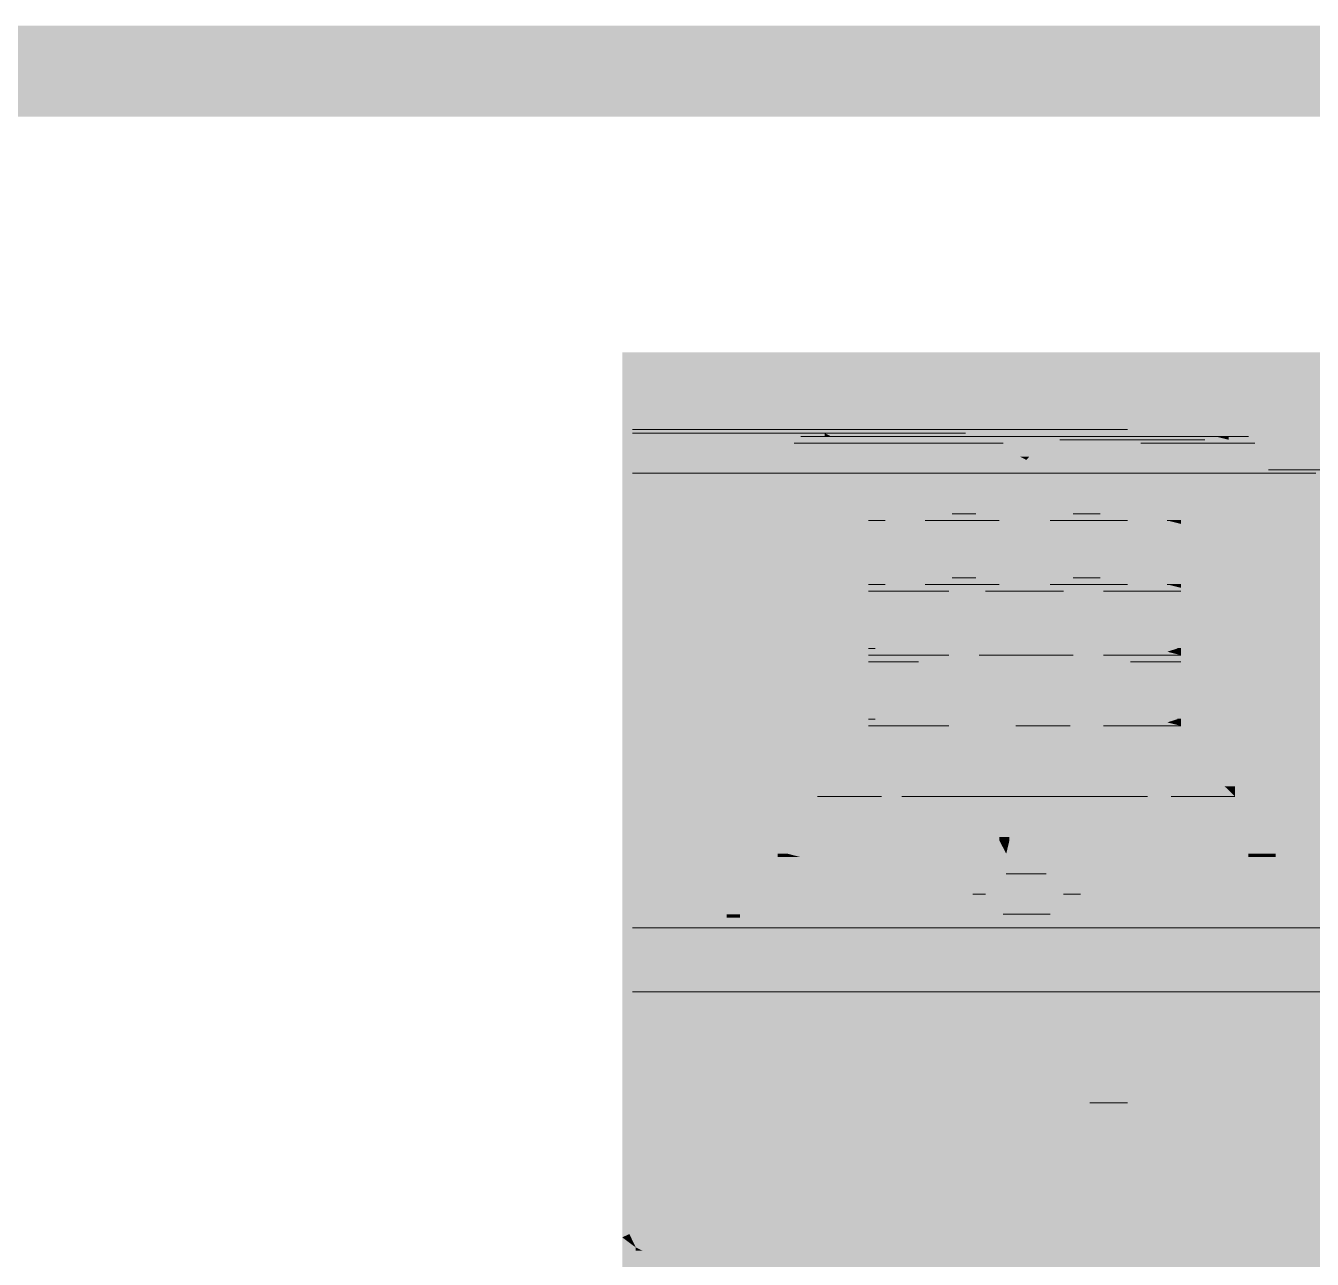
# Model space of a CAD drawing. Header units: inches. Extents: x 0.9 to 46, y 0.8 to 32.4.
# Drawn here: x 43.252 to 43.889, y 9.227 to 9.838 of the extents above; entities that cross this region are included whole.
import ezdxf

# ---------------------------------------------------------------- set-up
doc = ezdxf.new("R2010")
doc.units = ezdxf.units.IN
doc.header["$MEASUREMENT"] = 0
doc.layers.add('PDF_Geometry', color=7, linetype='Continuous')
doc.layers.add('PDF_Solid Fills', color=7, linetype='Continuous')

msp = doc.modelspace()

# ---------------------------------------------------------------- linework, layer by layer
at = {"layer": 'PDF_Geometry', "lineweight": 9}
for points in [[(43.55256, 9.63814), (43.78256, 9.63814)], [(43.55256, 9.63814), (43.78579, 9.63814), (43.7826, 9.63814)], [(43.55256, 9.63814), (43.69923, 9.63814)], [(43.55256, 9.63814), (43.70571, 9.63814), (43.69933, 9.63814)], [(43.55256, 9.63648), (43.6909, 9.63648)], [(43.55256, 9.63648), (43.69582, 9.63648), (43.69103, 9.63648)], [(43.63743, 9.63482), (43.63584, 9.63482), (43.69933, 9.63482)], [(43.63743, 9.63482), (43.71081, 9.63482), (43.69933, 9.63482)], [(43.65083, 9.63482), (43.68433, 9.63482)], [(43.65083, 9.63482), (43.68912, 9.63482), (43.68433, 9.63482)], [(43.68593, 9.63482), (43.68433, 9.63482), (43.72932, 9.63482)], [(43.68593, 9.63482), (43.72926, 9.63482)], [(43.69582, 9.63648), (43.69422, 9.63648), (43.71751, 9.63648)], [(43.69582, 9.63648), (43.71751, 9.63648)], [(43.70571, 9.63814), (43.69933, 9.63814), (43.71241, 9.63814)], [(43.70571, 9.63814), (43.7775, 9.63814)], [(43.70571, 9.63814), (43.7826, 9.63814), (43.7775, 9.63814)], [(43.71081, 9.63482), (43.73251, 9.63482)], [(43.71081, 9.63482), (43.73251, 9.63482)], [(43.72581, 9.63482), (43.7692, 9.63482)], [(43.72581, 9.63482), (43.76915, 9.63482)], [(43.7625, 9.63482), (43.76091, 9.63482), (43.78101, 9.63482)], [(43.7625, 9.63482), (43.7842, 9.63482), (43.78101, 9.63482)], [(43.7692, 9.63482), (43.80753, 9.63482)], [(43.7692, 9.63482), (43.80749, 9.63482)], [(43.78579, 9.63814), (43.7775, 9.63814), (43.7976, 9.63814)], [(43.7842, 9.63482), (43.85758, 9.63482)], [(43.7842, 9.63482), (43.85758, 9.63482)], [(43.78579, 9.63814), (43.7976, 9.63814)], [(43.8043, 9.63482), (43.83908, 9.63482)], [(43.8043, 9.63482), (43.84099, 9.63482), (43.83908, 9.63482)], [(43.63424, 9.63147), (43.63265, 9.63147), (43.64924, 9.63147)], [(43.63424, 9.63147), (43.65083, 9.63147), (43.64924, 9.63147)], [(43.63934, 9.63147), (43.63743, 9.63147), (43.73602, 9.63147)], [(43.63934, 9.63147), (43.73602, 9.63147)], [(43.65083, 9.63147), (43.68593, 9.63147)], [(43.65083, 9.63147), (43.69103, 9.63147), (43.68593, 9.63147)], [(43.76761, 9.63316), (43.7641, 9.63316), (43.81929, 9.63316)], [(43.76761, 9.63316), (43.81929, 9.63316)], [(43.8043, 9.63147), (43.83908, 9.63147)], [(43.8043, 9.63147), (43.84258, 9.63147), (43.83908, 9.63147)], [(43.8126, 9.63316), (43.83237, 9.63316)], [(43.8126, 9.63316), (43.83589, 9.63316), (43.83237, 9.63316)], [(43.81738, 9.63316), (43.83078, 9.63316)], [(43.81738, 9.63316), (43.83237, 9.63316), (43.83078, 9.63316)], [(43.82248, 9.63147), (43.82918, 9.63147), (43.82759, 9.63147)], [(43.82918, 9.63147), (43.82759, 9.63147), (43.85599, 9.63147)], [(43.82918, 9.63147), (43.85599, 9.63147)], [(43.84258, 9.63147), (43.86077, 9.63147)], [(43.84258, 9.63147), (43.86077, 9.63147)], [(43.55256, 9.61651), (43.60257, 9.61651)], [(43.55256, 9.61651), (43.62435, 9.61651), (43.60265, 9.61651)], [(43.62435, 9.61651), (43.60265, 9.61651), (43.89076, 9.61651)], [(43.62435, 9.61651), (43.89101, 9.61651)], [(43.86747, 9.61817), (43.97247, 9.61817)], [(43.86747, 9.61817), (43.97247, 9.61817)], [(43.71592, 9.5965), (43.71081, 9.5965), (43.72262, 9.5965)], [(43.7775, 9.5965), (43.7708, 9.5965), (43.7842, 9.5965)], [(43.66934, 9.59315), (43.67768, 9.59315)], [(43.66934, 9.59315), (43.67763, 9.59315)], [(43.70252, 9.59315), (43.69741, 9.59315), (43.73411, 9.59315)], [(43.70252, 9.59315), (43.73411, 9.59315)], [(43.7625, 9.59315), (43.75931, 9.59315), (43.7976, 9.59315)], [(43.7625, 9.59315), (43.7976, 9.59315)], [(43.82248, 9.59315), (43.81738, 9.59315), (43.82408, 9.59315)], [(43.82248, 9.59315), (43.82415, 9.59315)], [(43.71592, 9.56482), (43.71081, 9.56482), (43.72262, 9.56482)], [(43.7775, 9.56482), (43.7708, 9.56482), (43.7842, 9.56482)], [(43.66934, 9.5615), (43.67768, 9.5615)], [(43.66934, 9.5615), (43.67763, 9.5615)], [(43.66934, 9.55815), (43.70433, 9.55815)], [(43.66934, 9.55815), (43.70922, 9.55815), (43.70412, 9.55815)], [(43.70252, 9.5615), (43.69741, 9.5615), (43.73411, 9.5615)], [(43.70252, 9.5615), (43.73411, 9.5615)], [(43.72741, 9.55815), (43.7424, 9.55815)], [(43.72741, 9.55815), (43.7424, 9.55815)], [(43.7424, 9.55815), (43.75074, 9.55815)], [(43.7424, 9.55815), (43.75074, 9.55815)], [(43.75421, 9.55815), (43.75101, 9.55815), (43.76091, 9.55815)], [(43.75421, 9.55815), (43.76601, 9.55815), (43.76091, 9.55815)], [(43.7625, 9.5615), (43.75931, 9.5615), (43.7976, 9.5615)], [(43.7625, 9.5615), (43.7976, 9.5615)], [(43.78579, 9.55815), (43.82408, 9.55815)], [(43.78579, 9.55815), (43.82413, 9.55815)], [(43.82248, 9.5615), (43.81738, 9.5615), (43.82408, 9.5615)], [(43.82248, 9.5615), (43.82415, 9.5615)], [(43.66934, 9.52982), (43.67268, 9.52982)], [(43.66934, 9.5265), (43.70433, 9.5265)], [(43.66934, 9.5265), (43.70922, 9.5265), (43.70412, 9.5265)], [(43.72422, 9.5265), (43.7424, 9.5265)], [(43.72422, 9.5265), (43.7424, 9.5265)], [(43.7424, 9.5265), (43.75074, 9.5265)], [(43.7424, 9.5265), (43.75074, 9.5265)], [(43.75421, 9.5265), (43.75101, 9.5265), (43.76601, 9.5265)], [(43.75421, 9.5265), (43.7708, 9.5265), (43.76601, 9.5265)], [(43.78579, 9.5265), (43.82408, 9.5265)], [(43.78579, 9.5265), (43.82413, 9.5265)], [(43.82248, 9.52982), (43.82415, 9.52982)], [(43.66934, 9.52315), (43.68752, 9.52315)], [(43.66934, 9.52315), (43.69422, 9.52315), (43.68752, 9.52315)], [(43.79919, 9.52315), (43.81579, 9.52315)], [(43.79919, 9.52315), (43.82408, 9.52315), (43.81579, 9.52315)], [(43.66934, 9.49482), (43.67268, 9.49482)], [(43.82248, 9.49482), (43.82415, 9.49482)], [(43.66934, 9.4915), (43.70433, 9.4915)], [(43.66934, 9.4915), (43.70922, 9.4915), (43.70412, 9.4915)], [(43.7424, 9.4915), (43.75074, 9.4915)], [(43.7424, 9.4915), (43.75074, 9.4915)], [(43.75421, 9.4915), (43.75101, 9.4915), (43.76091, 9.4915)], [(43.75421, 9.4915), (43.7692, 9.4915), (43.76091, 9.4915)], [(43.78579, 9.4915), (43.82408, 9.4915)], [(43.78579, 9.4915), (43.82413, 9.4915)], [(43.64413, 9.4565), (43.6758, 9.4565)], [(43.64413, 9.4565), (43.67572, 9.4565)], [(43.68912, 9.4565), (43.68593, 9.4565), (43.71081, 9.4565)], [(43.68912, 9.4565), (43.72103, 9.4565), (43.71081, 9.4565)], [(43.72103, 9.4565), (43.76601, 9.4565)], [(43.72103, 9.4565), (43.77239, 9.4565), (43.76601, 9.4565)], [(43.77239, 9.4565), (43.80749, 9.4565)], [(43.77239, 9.4565), (43.80749, 9.4565)], [(43.83078, 9.4565), (43.81929, 9.4565), (43.85088, 9.4565)], [(43.83078, 9.4565), (43.85078, 9.4565)], [(43.73762, 9.41818), (43.75261, 9.41818)], [(43.73762, 9.41818), (43.7574, 9.41818), (43.75261, 9.41818)], [(43.72581, 9.40816), (43.72103, 9.40816), (43.72741, 9.40816)], [(43.76761, 9.40816), (43.76601, 9.40816), (43.77431, 9.40816)], [(43.73602, 9.39818), (43.75421, 9.39818)], [(43.73602, 9.39818), (43.75931, 9.39818), (43.75421, 9.39818)], [(43.55256, 9.39151), (43.60257, 9.39151)], [(43.55256, 9.39151), (43.60257, 9.39151)], [(43.60265, 9.39151), (43.60432, 9.39151)], [(43.60425, 9.39151), (43.60265, 9.39151), (44.04742, 9.39151)], [(43.60425, 9.39151), (44.04757, 9.39151)], [(43.55256, 9.35983), (44.03423, 9.35983)], [(43.55256, 9.35983), (44.04423, 9.35983), (44.03434, 9.35983)], [(43.77909, 9.30482), (43.79743, 9.30482)], [(43.77909, 9.30482), (43.7976, 9.30482)]]:
    msp.add_lwpolyline(points, close=True, dxfattribs=at)
at = {"layer": 'PDF_Solid Fills', "lineweight": 9, "transparency": 33554559}
for points in [[(42.05427, 9.83816), (42.05427, 9.79317), (46.01568, 9.83816)], [(42.05427, 9.79317), (46.01568, 9.83816), (46.01568, 9.79317)], [(43.54746, 9.2315), (43.55767, 9.2315), (43.54746, 9.67649)], [(43.55767, 9.2315), (43.54746, 9.67649), (43.55767, 9.6665)], [(43.54746, 9.67649), (43.55767, 9.6665), (44.55089, 9.67649)], [(43.55767, 9.6665), (44.55089, 9.67649), (44.541, 9.6665)], [(43.69933, 9.64149), (43.69103, 9.63983), (43.71911, 9.63983)], [(43.69933, 9.64149), (43.70571, 9.64149), (43.71911, 9.63983)], [(43.78739, 9.64149), (43.77431, 9.63983), (43.8043, 9.63983)], [(43.78739, 9.64149), (43.796, 9.64149), (43.8043, 9.63983)], [(43.63584, 9.63482), (43.63424, 9.63147), (43.69103, 9.63147)], [(43.63584, 9.63482), (43.69933, 9.63482), (43.69103, 9.63147)], [(43.64413, 9.63983), (43.64413, 9.63814), (43.65434, 9.63814)], [(43.64413, 9.63983), (43.65083, 9.63983), (43.65434, 9.63814)], [(43.64413, 9.63814), (43.64413, 9.63648), (43.65913, 9.63648)], [(43.64413, 9.63814), (43.65434, 9.63814), (43.65913, 9.63648)], [(43.64413, 9.63648), (43.64413, 9.63482), (43.66423, 9.63482)], [(43.64413, 9.63648), (43.65913, 9.63648), (43.66423, 9.63482)], [(43.67923, 9.63648), (43.66934, 9.63482), (43.73091, 9.63482)], [(43.68593, 9.63814), (43.67923, 9.63648), (43.72932, 9.63648)], [(43.67923, 9.63648), (43.72932, 9.63648), (43.73091, 9.63482)], [(43.69103, 9.63983), (43.68593, 9.63814), (43.72581, 9.63814)], [(43.68593, 9.63814), (43.72581, 9.63814), (43.72932, 9.63648)], [(43.69103, 9.63983), (43.71911, 9.63983), (43.72581, 9.63814)], [(43.71592, 9.63482), (43.72932, 9.63147), (43.73602, 9.63147)], [(43.71592, 9.63482), (43.73251, 9.63482), (43.73602, 9.63147)], [(43.76091, 9.63482), (43.7574, 9.63147), (43.7708, 9.63147)], [(43.76091, 9.63482), (43.78101, 9.63482), (43.7708, 9.63147)], [(43.76601, 9.63648), (43.7625, 9.63482), (43.82408, 9.63482)], [(43.76761, 9.63814), (43.76601, 9.63648), (43.81579, 9.63648)], [(43.76601, 9.63648), (43.81579, 9.63648), (43.82408, 9.63482)], [(43.77431, 9.63983), (43.76761, 9.63814), (43.80908, 9.63814)], [(43.76761, 9.63814), (43.80908, 9.63814), (43.81579, 9.63648)], [(43.77431, 9.63983), (43.8043, 9.63983), (43.80908, 9.63814)], [(43.796, 9.63482), (43.8043, 9.63147), (43.85918, 9.63147)], [(43.796, 9.63482), (43.85758, 9.63482), (43.85918, 9.63147)], [(43.83429, 9.63648), (43.83078, 9.63482), (43.85088, 9.63482)], [(43.83908, 9.63814), (43.83429, 9.63648), (43.85088, 9.63648)], [(43.83429, 9.63648), (43.85088, 9.63648), (43.85088, 9.63482)], [(43.84258, 9.63983), (43.83908, 9.63814), (43.85088, 9.63814)], [(43.83908, 9.63814), (43.85088, 9.63814), (43.85088, 9.63648)], [(43.84258, 9.63983), (43.85088, 9.63983), (43.85088, 9.63814)], [(43.63073, 9.62815), (43.62435, 9.62148), (43.63265, 9.62148)], [(43.63265, 9.63147), (43.63073, 9.62815), (43.64924, 9.62815)], [(43.63073, 9.62815), (43.64094, 9.62815), (43.63265, 9.62148)], [(43.63265, 9.63147), (43.64924, 9.63147), (43.64924, 9.62815)], [(43.64413, 9.62815), (43.64413, 9.46151), (43.64924, 9.46151)], [(43.64413, 9.62815), (43.64924, 9.62815), (43.64924, 9.46151)], [(43.65594, 9.63147), (43.66264, 9.62981), (43.68082, 9.62981)], [(43.65594, 9.63147), (43.68593, 9.63147), (43.68082, 9.62981)], [(43.66264, 9.62981), (43.68082, 9.62981), (43.66934, 9.62815)], [(43.72932, 9.63147), (43.73411, 9.62815), (43.7424, 9.62815)], [(43.72932, 9.63147), (43.73602, 9.63147), (43.7424, 9.62815)], [(43.73411, 9.62815), (43.73762, 9.62649), (43.74591, 9.62649)], [(43.73411, 9.62815), (43.7424, 9.62815), (43.74591, 9.62649)], [(43.75101, 9.62815), (43.74591, 9.62649), (43.75931, 9.62649)], [(43.7574, 9.63147), (43.75101, 9.62815), (43.7641, 9.62815)], [(43.75101, 9.62815), (43.7641, 9.62815), (43.75931, 9.62649)], [(43.7574, 9.63147), (43.7708, 9.63147), (43.7641, 9.62815)], [(43.80908, 9.63147), (43.81419, 9.62981), (43.83429, 9.62981)], [(43.80908, 9.63147), (43.83908, 9.63147), (43.83429, 9.62981)], [(43.81419, 9.62981), (43.83429, 9.62981), (43.82408, 9.62815)], [(43.84578, 9.63147), (43.84578, 9.62815), (43.86268, 9.62815)], [(43.84578, 9.63147), (43.86077, 9.63147), (43.86268, 9.62815)], [(43.84578, 9.62815), (43.84578, 9.46151), (43.85088, 9.46151)], [(43.84578, 9.62815), (43.85088, 9.62815), (43.85088, 9.46151)], [(43.85407, 9.62815), (43.86077, 9.62148), (43.87098, 9.62148)], [(43.85407, 9.62815), (43.86268, 9.62815), (43.87098, 9.62148)], [(43.59914, 9.62148), (43.59914, 9.61817), (43.62914, 9.61817)], [(43.59914, 9.62148), (43.63265, 9.62148), (43.62914, 9.61817)], [(43.73762, 9.62649), (43.7424, 9.62317), (43.75101, 9.62317)], [(43.73762, 9.62649), (43.75931, 9.62649), (43.75101, 9.62317)], [(43.7424, 9.62317), (43.7424, 9.59149), (43.75101, 9.59149)], [(43.7424, 9.62317), (43.75101, 9.62317), (43.75101, 9.59149)], [(43.86077, 9.62148), (43.86428, 9.61817), (43.89427, 9.61817)], [(43.86077, 9.62148), (43.89427, 9.62148), (43.89427, 9.61817)], [(43.59914, 9.61817), (43.59914, 9.61482), (43.62914, 9.61482)], [(43.59914, 9.61817), (43.62914, 9.61817), (43.62914, 9.61482)], [(43.59914, 9.61482), (43.59914, 9.39818), (43.60584, 9.39818)], [(43.59914, 9.61482), (43.60584, 9.61482), (43.60584, 9.39818)], [(43.62435, 9.61482), (43.62435, 9.42817), (43.62914, 9.42817)], [(43.62435, 9.61482), (43.62914, 9.61482), (43.62914, 9.42817)], [(43.86428, 9.61817), (43.86428, 9.61482), (43.89427, 9.61482)], [(43.86428, 9.61817), (43.89427, 9.61817), (43.89427, 9.61482)], [(43.86428, 9.61482), (43.86428, 9.42817), (43.87098, 9.42817)], [(43.86428, 9.61482), (43.87098, 9.61482), (43.87098, 9.42817)], [(43.88757, 9.61482), (43.88757, 9.39649), (43.89427, 9.39649)], [(43.88757, 9.61482), (43.89427, 9.61482), (43.89427, 9.39649)], [(43.71081, 9.5965), (43.70571, 9.59484), (43.72932, 9.59484)], [(43.71081, 9.5965), (43.72262, 9.5965), (43.72932, 9.59484)], [(43.7708, 9.5965), (43.7641, 9.59484), (43.78739, 9.59484)], [(43.7708, 9.5965), (43.7842, 9.5965), (43.78739, 9.59484)], [(43.66934, 9.59315), (43.66934, 9.59149), (43.68242, 9.59149)], [(43.66934, 9.59315), (43.67763, 9.59315), (43.68242, 9.59149)], [(43.66934, 9.59149), (43.66934, 9.58817), (43.70412, 9.58817)], [(43.66934, 9.59149), (43.71241, 9.59149), (43.70412, 9.58817)], [(43.69741, 9.59315), (43.69422, 9.59149), (43.71241, 9.59149)], [(43.69741, 9.59315), (43.71911, 9.59315), (43.71241, 9.59149)], [(43.70571, 9.59484), (43.70252, 9.59315), (43.73091, 9.59315)], [(43.70571, 9.59484), (43.72932, 9.59484), (43.73091, 9.59315)], [(43.71911, 9.59315), (43.72422, 9.59149), (43.73762, 9.59149)], [(43.71911, 9.59315), (43.73411, 9.59315), (43.73762, 9.59149)], [(43.72422, 9.59149), (43.73251, 9.58817), (43.7424, 9.58817)], [(43.72422, 9.59149), (43.73762, 9.59149), (43.7424, 9.58817)], [(43.7424, 9.59149), (43.7424, 9.58817), (43.75101, 9.58817)], [(43.7424, 9.59149), (43.75101, 9.59149), (43.75101, 9.58817)], [(43.7558, 9.59149), (43.75101, 9.58817), (43.76091, 9.58817)], [(43.75931, 9.59315), (43.7558, 9.59149), (43.7708, 9.59149)], [(43.7558, 9.59149), (43.7708, 9.59149), (43.76091, 9.58817)], [(43.75931, 9.59315), (43.7759, 9.59315), (43.7708, 9.59149)], [(43.7641, 9.59484), (43.7625, 9.59315), (43.79249, 9.59315)], [(43.7641, 9.59484), (43.78739, 9.59484), (43.79249, 9.59315)], [(43.7759, 9.59315), (43.78101, 9.59149), (43.80079, 9.59149)], [(43.7759, 9.59315), (43.7976, 9.59315), (43.80079, 9.59149)], [(43.78101, 9.59149), (43.7909, 9.58817), (43.82408, 9.58817)], [(43.78101, 9.59149), (43.82408, 9.59149), (43.82408, 9.58817)], [(43.81738, 9.59315), (43.811, 9.59149), (43.82408, 9.59149)], [(43.81738, 9.59315), (43.82408, 9.59315), (43.82408, 9.59149)], [(43.66934, 9.58817), (43.68082, 9.58648), (43.69422, 9.58648)], [(43.66934, 9.58817), (43.70412, 9.58817), (43.69422, 9.58648)], [(43.73251, 9.58817), (43.7424, 9.57982), (43.75101, 9.57982)], [(43.73251, 9.58817), (43.76091, 9.58817), (43.75101, 9.57982)], [(43.7909, 9.58817), (43.79919, 9.58648), (43.81579, 9.58648)], [(43.7909, 9.58817), (43.82408, 9.58817), (43.81579, 9.58648)], [(43.7424, 9.57982), (43.7424, 9.55815), (43.75101, 9.55815)], [(43.7424, 9.57982), (43.75101, 9.57982), (43.75101, 9.55815)], [(43.71081, 9.56482), (43.70571, 9.56316), (43.72932, 9.56316)], [(43.71081, 9.56482), (43.72262, 9.56482), (43.72932, 9.56316)], [(43.7708, 9.56482), (43.7641, 9.56316), (43.78739, 9.56316)], [(43.7708, 9.56482), (43.7842, 9.56482), (43.78739, 9.56316)], [(43.66934, 9.5615), (43.66934, 9.55981), (43.68242, 9.55981)], [(43.66934, 9.5615), (43.67763, 9.5615), (43.68242, 9.55981)], [(43.66934, 9.55981), (43.66934, 9.55815), (43.68752, 9.55815)], [(43.66934, 9.55981), (43.68242, 9.55981), (43.68752, 9.55815)], [(43.66934, 9.55815), (43.68082, 9.55483), (43.69422, 9.55483)], [(43.66934, 9.55815), (43.70412, 9.55815), (43.69422, 9.55483)], [(43.69422, 9.55981), (43.68752, 9.55815), (43.70922, 9.55815)], [(43.69741, 9.5615), (43.69422, 9.55981), (43.71241, 9.55981)], [(43.69422, 9.55981), (43.71241, 9.55981), (43.70922, 9.55815)], [(43.69741, 9.5615), (43.71911, 9.5615), (43.71241, 9.55981)], [(43.70571, 9.56316), (43.70252, 9.5615), (43.73091, 9.5615)], [(43.70571, 9.56316), (43.72932, 9.56316), (43.73091, 9.5615)], [(43.71911, 9.5615), (43.72422, 9.55981), (43.73762, 9.55981)], [(43.71911, 9.5615), (43.73411, 9.5615), (43.73762, 9.55981)], [(43.72422, 9.55981), (43.72741, 9.55815), (43.73921, 9.55815)], [(43.72422, 9.55981), (43.73762, 9.55981), (43.73921, 9.55815)], [(43.73251, 9.55815), (43.7424, 9.54817), (43.75101, 9.54817)], [(43.73251, 9.55815), (43.76091, 9.55815), (43.75101, 9.54817)], [(43.75931, 9.5615), (43.75421, 9.55815), (43.76601, 9.55815)], [(43.75931, 9.5615), (43.7759, 9.5615), (43.76601, 9.55815)], [(43.7641, 9.56316), (43.7625, 9.5615), (43.79249, 9.5615)], [(43.7641, 9.56316), (43.78739, 9.56316), (43.79249, 9.5615)], [(43.7759, 9.5615), (43.78101, 9.55981), (43.80079, 9.55981)], [(43.7759, 9.5615), (43.7976, 9.5615), (43.80079, 9.55981)], [(43.78101, 9.55981), (43.78579, 9.55815), (43.80749, 9.55815)], [(43.78101, 9.55981), (43.80079, 9.55981), (43.80749, 9.55815)], [(43.7909, 9.55815), (43.79919, 9.55483), (43.81579, 9.55483)], [(43.7909, 9.55815), (43.82408, 9.55815), (43.81579, 9.55483)], [(43.811, 9.55981), (43.80749, 9.55815), (43.82408, 9.55815)], [(43.81738, 9.5615), (43.811, 9.55981), (43.82408, 9.55981)], [(43.811, 9.55981), (43.82408, 9.55981), (43.82408, 9.55815)], [(43.81738, 9.5615), (43.82408, 9.5615), (43.82408, 9.55981)], [(43.68082, 9.55483), (43.69422, 9.55483), (43.68752, 9.55314)], [(43.79919, 9.55483), (43.81579, 9.55483), (43.80749, 9.55314)], [(43.7424, 9.54817), (43.7424, 9.5265), (43.75101, 9.5265)], [(43.7424, 9.54817), (43.75101, 9.54817), (43.75101, 9.5265)], [(43.71081, 9.53317), (43.70571, 9.53148), (43.72932, 9.53148)], [(43.71592, 9.53483), (43.71081, 9.53317), (43.72262, 9.53317)], [(43.71081, 9.53317), (43.72262, 9.53317), (43.72932, 9.53148)], [(43.7708, 9.53317), (43.7641, 9.53148), (43.78739, 9.53148)], [(43.7775, 9.53483), (43.7708, 9.53317), (43.7842, 9.53317)], [(43.7708, 9.53317), (43.7842, 9.53317), (43.78739, 9.53148)], [(43.66934, 9.52982), (43.66934, 9.52816), (43.67763, 9.52816)], [(43.66934, 9.52982), (43.67253, 9.52982), (43.67763, 9.52816)], [(43.66934, 9.52816), (43.66934, 9.5265), (43.68242, 9.5265)], [(43.66934, 9.52816), (43.67763, 9.52816), (43.68242, 9.5265)], [(43.66934, 9.5265), (43.66934, 9.52315), (43.69422, 9.52315)], [(43.66934, 9.5265), (43.70412, 9.5265), (43.69422, 9.52315)], [(43.69422, 9.52816), (43.68752, 9.5265), (43.70922, 9.5265)], [(43.70252, 9.52982), (43.69422, 9.52816), (43.73762, 9.52816)], [(43.69422, 9.52816), (43.71241, 9.52816), (43.70922, 9.5265)], [(43.70571, 9.53148), (43.70252, 9.52982), (43.73091, 9.52982)], [(43.70252, 9.52982), (43.73091, 9.52982), (43.73762, 9.52816)], [(43.70571, 9.53148), (43.72932, 9.53148), (43.73091, 9.52982)], [(43.71911, 9.52816), (43.72422, 9.5265), (43.73921, 9.5265)], [(43.71911, 9.52816), (43.73762, 9.52816), (43.73921, 9.5265)], [(43.72741, 9.5265), (43.73251, 9.52481), (43.76091, 9.52481)], [(43.72741, 9.5265), (43.76601, 9.5265), (43.76091, 9.52481)], [(43.7558, 9.52816), (43.75421, 9.5265), (43.7708, 9.5265)], [(43.7625, 9.52982), (43.7558, 9.52816), (43.80079, 9.52816)], [(43.7558, 9.52816), (43.7759, 9.52816), (43.7708, 9.5265)], [(43.7641, 9.53148), (43.7625, 9.52982), (43.79249, 9.52982)], [(43.7625, 9.52982), (43.79249, 9.52982), (43.80079, 9.52816)], [(43.7641, 9.53148), (43.78739, 9.53148), (43.79249, 9.52982)], [(43.78101, 9.52816), (43.78579, 9.5265), (43.80749, 9.5265)], [(43.78101, 9.52816), (43.80079, 9.52816), (43.80749, 9.5265)], [(43.7909, 9.5265), (43.79919, 9.52315), (43.82408, 9.52315)], [(43.7909, 9.5265), (43.82408, 9.5265), (43.82408, 9.52315)], [(43.81738, 9.52816), (43.811, 9.5265), (43.82408, 9.5265)], [(43.82248, 9.52982), (43.81738, 9.52816), (43.82408, 9.52816)], [(43.81738, 9.52816), (43.82408, 9.52816), (43.82408, 9.5265)], [(43.82248, 9.52982), (43.82408, 9.52982), (43.82408, 9.52816)], [(43.73251, 9.52481), (43.7424, 9.51482), (43.75101, 9.51482)], [(43.73251, 9.52481), (43.76091, 9.52481), (43.75101, 9.51482)], [(43.7424, 9.51482), (43.7424, 9.4915), (43.75101, 9.4915)], [(43.7424, 9.51482), (43.75101, 9.51482), (43.75101, 9.4915)], [(43.71592, 9.49983), (43.71081, 9.49817), (43.72262, 9.49817)], [(43.7775, 9.49983), (43.7708, 9.49817), (43.7842, 9.49817)], [(43.66934, 9.49482), (43.66934, 9.49316), (43.67763, 9.49316)], [(43.66934, 9.49482), (43.67253, 9.49482), (43.67763, 9.49316)], [(43.70252, 9.49482), (43.69422, 9.49316), (43.73762, 9.49316)], [(43.70571, 9.49651), (43.70252, 9.49482), (43.73091, 9.49482)], [(43.70252, 9.49482), (43.73091, 9.49482), (43.73762, 9.49316)], [(43.71081, 9.49817), (43.70571, 9.49651), (43.72932, 9.49651)], [(43.70571, 9.49651), (43.72932, 9.49651), (43.73091, 9.49482)], [(43.71081, 9.49817), (43.72262, 9.49817), (43.72932, 9.49651)], [(43.7625, 9.49482), (43.7558, 9.49316), (43.80079, 9.49316)], [(43.7641, 9.49651), (43.7625, 9.49482), (43.79249, 9.49482)], [(43.7625, 9.49482), (43.79249, 9.49482), (43.80079, 9.49316)], [(43.7708, 9.49817), (43.7641, 9.49651), (43.78739, 9.49651)], [(43.7641, 9.49651), (43.78739, 9.49651), (43.79249, 9.49482)], [(43.7708, 9.49817), (43.7842, 9.49817), (43.78739, 9.49651)], [(43.82248, 9.49482), (43.81738, 9.49316), (43.82408, 9.49316)], [(43.82248, 9.49482), (43.82408, 9.49482), (43.82408, 9.49316)], [(43.66934, 9.49316), (43.66934, 9.4915), (43.68242, 9.4915)], [(43.66934, 9.49316), (43.67763, 9.49316), (43.68242, 9.4915)], [(43.66934, 9.4915), (43.68082, 9.48984), (43.69422, 9.48984)], [(43.66934, 9.4915), (43.70412, 9.4915), (43.69422, 9.48984)], [(43.68082, 9.48984), (43.69422, 9.48984), (43.68752, 9.48815)], [(43.69422, 9.49316), (43.68752, 9.4915), (43.70922, 9.4915)], [(43.69422, 9.49316), (43.71241, 9.49316), (43.70922, 9.4915)], [(43.71911, 9.49316), (43.73251, 9.4915), (43.7424, 9.4915)], [(43.71911, 9.49316), (43.73762, 9.49316), (43.7424, 9.4915)], [(43.73251, 9.4915), (43.7424, 9.47982), (43.75101, 9.47982)], [(43.73251, 9.4915), (43.76091, 9.4915), (43.75101, 9.47982)], [(43.7558, 9.49316), (43.75421, 9.4915), (43.7692, 9.4915)], [(43.7558, 9.49316), (43.7759, 9.49316), (43.7692, 9.4915)], [(43.78101, 9.49316), (43.78579, 9.4915), (43.80749, 9.4915)], [(43.78101, 9.49316), (43.80079, 9.49316), (43.80749, 9.4915)], [(43.7909, 9.4915), (43.79919, 9.48984), (43.81579, 9.48984)], [(43.7909, 9.4915), (43.82408, 9.4915), (43.81579, 9.48984)], [(43.79919, 9.48984), (43.81579, 9.48984), (43.80749, 9.48815)], [(43.81738, 9.49316), (43.811, 9.4915), (43.82408, 9.4915)], [(43.81738, 9.49316), (43.82408, 9.49316), (43.82408, 9.4915)], [(43.7424, 9.47982), (43.7424, 9.45982), (43.75101, 9.45982)], [(43.7424, 9.47982), (43.75101, 9.47982), (43.75101, 9.45982)], [(43.71081, 9.46317), (43.70762, 9.46151), (43.72932, 9.46151)], [(43.71081, 9.46317), (43.72103, 9.46317), (43.72932, 9.46151)], [(43.77239, 9.46317), (43.76091, 9.46151), (43.78739, 9.46151)], [(43.77239, 9.46317), (43.7826, 9.46317), (43.78739, 9.46151)], [(43.64413, 9.46151), (43.64413, 9.4565), (43.65913, 9.4565)], [(43.64413, 9.46151), (43.64924, 9.46151), (43.65913, 9.4565)], [(43.64413, 9.4565), (43.64413, 9.45315), (43.69933, 9.45315)], [(43.64413, 9.4565), (43.71081, 9.4565), (43.69933, 9.45315)], [(43.69933, 9.45982), (43.68912, 9.4565), (43.7424, 9.4565)], [(43.70762, 9.46151), (43.69933, 9.45982), (43.73602, 9.45982)], [(43.69933, 9.45982), (43.73602, 9.45982), (43.7424, 9.4565)], [(43.70762, 9.46151), (43.72932, 9.46151), (43.73602, 9.45982)], [(43.72741, 9.4565), (43.73602, 9.45484), (43.7574, 9.45484)], [(43.72741, 9.4565), (43.76601, 9.4565), (43.7574, 9.45484)], [(43.7424, 9.45982), (43.7424, 9.4565), (43.75101, 9.4565)], [(43.7424, 9.45982), (43.75101, 9.45982), (43.75101, 9.4565)], [(43.7558, 9.45982), (43.75101, 9.4565), (43.8043, 9.4565)], [(43.76091, 9.46151), (43.7558, 9.45982), (43.796, 9.45982)], [(43.7558, 9.45982), (43.796, 9.45982), (43.8043, 9.4565)], [(43.76091, 9.46151), (43.78739, 9.46151), (43.796, 9.45982)], [(43.7826, 9.4565), (43.796, 9.45315), (43.85088, 9.45315)], [(43.7826, 9.4565), (43.85088, 9.4565), (43.85088, 9.45315)], [(43.84578, 9.46151), (43.83078, 9.4565), (43.85088, 9.4565)], [(43.84578, 9.46151), (43.85088, 9.46151), (43.85088, 9.4565)], [(43.64413, 9.45315), (43.62914, 9.42817), (43.63743, 9.42817)], [(43.64413, 9.45315), (43.65083, 9.45315), (43.63743, 9.42817)], [(43.65083, 9.45315), (43.66423, 9.44983), (43.68752, 9.44983)], [(43.65083, 9.45315), (43.69933, 9.45315), (43.68752, 9.44983)], [(43.66423, 9.44983), (43.68752, 9.44983), (43.67572, 9.44817)], [(43.73602, 9.45484), (43.74081, 9.44817), (43.75261, 9.44817)], [(43.73602, 9.45484), (43.7574, 9.45484), (43.75261, 9.44817)], [(43.796, 9.45315), (43.80749, 9.44983), (43.83429, 9.44983)], [(43.796, 9.45315), (43.84258, 9.45315), (43.83429, 9.44983)], [(43.80749, 9.44983), (43.83429, 9.44983), (43.81929, 9.44817)], [(43.84258, 9.45315), (43.85758, 9.42817), (43.86428, 9.42817)], [(43.84258, 9.45315), (43.85088, 9.45315), (43.86428, 9.42817)], [(43.74081, 9.44817), (43.73411, 9.4365), (43.73921, 9.4365)], [(43.74081, 9.44817), (43.74591, 9.44817), (43.73921, 9.4365)], [(43.74591, 9.44817), (43.75261, 9.4365), (43.75931, 9.4365)], [(43.74591, 9.44817), (43.75261, 9.44817), (43.75931, 9.4365)], [(43.73411, 9.4365), (43.73411, 9.43484), (43.73921, 9.43484)], [(43.73411, 9.4365), (43.73921, 9.4365), (43.73921, 9.43484)], [(43.75261, 9.4365), (43.7574, 9.42817), (43.7641, 9.42817)], [(43.75261, 9.4365), (43.75931, 9.4365), (43.7641, 9.42817)], [(43.73411, 9.43484), (43.72932, 9.42817), (43.73762, 9.42817)], [(43.73411, 9.43484), (43.73921, 9.43484), (43.73762, 9.42817)], [(43.62435, 9.42817), (43.62435, 9.42648), (43.62914, 9.42648)], [(43.62435, 9.42817), (43.62914, 9.42817), (43.62914, 9.42648)], [(43.62435, 9.42648), (43.62435, 9.42316), (43.63424, 9.42316)], [(43.62435, 9.42648), (43.63584, 9.42648), (43.63424, 9.42316)], [(43.62914, 9.42817), (43.62914, 9.42648), (43.63584, 9.42648)], [(43.62914, 9.42817), (43.63743, 9.42817), (43.63584, 9.42648)], [(43.68082, 9.42482), (43.66583, 9.42316), (43.74591, 9.42316)], [(43.72932, 9.42817), (43.68082, 9.42482), (43.73921, 9.42482)], [(43.68082, 9.42482), (43.73921, 9.42482), (43.74591, 9.42316)], [(43.72932, 9.42817), (43.73762, 9.42817), (43.73921, 9.42482)], [(43.75421, 9.42482), (43.74591, 9.42316), (43.82918, 9.42316)], [(43.7574, 9.42817), (43.75421, 9.42482), (43.8126, 9.42482)], [(43.75421, 9.42482), (43.8126, 9.42482), (43.82918, 9.42316)], [(43.7574, 9.42817), (43.7641, 9.42817), (43.8126, 9.42482)], [(43.85758, 9.42817), (43.85758, 9.42648), (43.86428, 9.42648)], [(43.85758, 9.42817), (43.86428, 9.42817), (43.86428, 9.42648)], [(43.85758, 9.42648), (43.85918, 9.42316), (43.87098, 9.42316)], [(43.85758, 9.42648), (43.87098, 9.42648), (43.87098, 9.42316)], [(43.86428, 9.42817), (43.86428, 9.42648), (43.87098, 9.42648)], [(43.86428, 9.42817), (43.87098, 9.42817), (43.87098, 9.42648)], [(43.62435, 9.42316), (43.62435, 9.4215), (43.63265, 9.4215)], [(43.62435, 9.42316), (43.63424, 9.42316), (43.63265, 9.4215)], [(43.62435, 9.4215), (43.62435, 9.41818), (43.67923, 9.41818)], [(43.62435, 9.4215), (43.70412, 9.4215), (43.67923, 9.41818)], [(43.62435, 9.41818), (43.62435, 9.41483), (43.64094, 9.41483)], [(43.62435, 9.41818), (43.67923, 9.41818), (43.64094, 9.41483)], [(43.66583, 9.42316), (43.63265, 9.4215), (43.70412, 9.4215)], [(43.66583, 9.42316), (43.72932, 9.42316), (43.70412, 9.4215)], [(43.72932, 9.42316), (43.73762, 9.41818), (43.7574, 9.41818)], [(43.72932, 9.42316), (43.7641, 9.42316), (43.7574, 9.41818)], [(43.73921, 9.41818), (43.75261, 9.41818), (43.74591, 9.41649)], [(43.7641, 9.42316), (43.7909, 9.4215), (43.86077, 9.4215)], [(43.7641, 9.42316), (43.82918, 9.42316), (43.86077, 9.4215)], [(43.7909, 9.4215), (43.81579, 9.41818), (43.87098, 9.41818)], [(43.7909, 9.4215), (43.87098, 9.4215), (43.87098, 9.41818)], [(43.81579, 9.41818), (43.85248, 9.41483), (43.86907, 9.41483)], [(43.81579, 9.41818), (43.87098, 9.41818), (43.86907, 9.41483)], [(43.85918, 9.42316), (43.86077, 9.4215), (43.87098, 9.4215)], [(43.85918, 9.42316), (43.87098, 9.42316), (43.87098, 9.4215)], [(43.62435, 9.41483), (43.64094, 9.41483), (43.62914, 9.41317)], [(43.72741, 9.41317), (43.67572, 9.4065), (43.73411, 9.4065)], [(43.76761, 9.41317), (43.7558, 9.4065), (43.81929, 9.4065)], [(43.85248, 9.41483), (43.86907, 9.41483), (43.86588, 9.41317)], [(43.66742, 9.40484), (43.65753, 9.40315), (43.71592, 9.40315)], [(43.67572, 9.4065), (43.66742, 9.40484), (43.74081, 9.40484)], [(43.66742, 9.40484), (43.72581, 9.40484), (43.71592, 9.40315)], [(43.67572, 9.4065), (43.73411, 9.4065), (43.74081, 9.40484)], [(43.72581, 9.40484), (43.72741, 9.40315), (43.74591, 9.40315)], [(43.72581, 9.40484), (43.74081, 9.40484), (43.74591, 9.40315)], [(43.75101, 9.40484), (43.74591, 9.40315), (43.76601, 9.40315)], [(43.7558, 9.4065), (43.75101, 9.40484), (43.82759, 9.40484)], [(43.75101, 9.40484), (43.7692, 9.40484), (43.76601, 9.40315)], [(43.7558, 9.4065), (43.81929, 9.4065), (43.82759, 9.40484)], [(43.7692, 9.40484), (43.83078, 9.39649), (43.88757, 9.39649)], [(43.7692, 9.40484), (43.82759, 9.40484), (43.88757, 9.39649)], [(43.59914, 9.39818), (43.59914, 9.39649), (43.60584, 9.39649)], [(43.59914, 9.39818), (43.60584, 9.39818), (43.60584, 9.39649)], [(43.61414, 9.39818), (43.60584, 9.39649), (43.66264, 9.39649)], [(43.65753, 9.40315), (43.61414, 9.39818), (43.67093, 9.39818)], [(43.61414, 9.39818), (43.67093, 9.39818), (43.66264, 9.39649)], [(43.65753, 9.40315), (43.71592, 9.40315), (43.67093, 9.39818)], [(43.72741, 9.40315), (43.73602, 9.39818), (43.75931, 9.39818)], [(43.72741, 9.40315), (43.76601, 9.40315), (43.75931, 9.39818)], [(43.73762, 9.39818), (43.7424, 9.39649), (43.75101, 9.39649)], [(43.73762, 9.39818), (43.75421, 9.39818), (43.75101, 9.39649)], [(43.59914, 9.39649), (43.59914, 9.39483), (43.65243, 9.39483)], [(43.59914, 9.39649), (43.66264, 9.39649), (43.65243, 9.39483)], [(43.59914, 9.39483), (43.65243, 9.39483), (43.59914, 9.38816)], [(43.7424, 9.39649), (43.75101, 9.39649), (43.74591, 9.39483)], [(43.83078, 9.39649), (43.84099, 9.39483), (43.89427, 9.39483)], [(43.83078, 9.39649), (43.89427, 9.39649), (43.89427, 9.39483)], [(43.84099, 9.39483), (43.89427, 9.39483), (43.89427, 9.38816)], [(43.97595, 9.36148), (43.83429, 9.33315), (43.83237, 9.34317)], [(43.97595, 9.3515), (43.97595, 9.36148), (43.83429, 9.33315)], [(43.83237, 9.34317), (43.71241, 9.29649), (43.70922, 9.30482)], [(43.83429, 9.33315), (43.83237, 9.34317), (43.71241, 9.29649)], [(43.7826, 9.30983), (43.77909, 9.30482), (43.796, 9.30482)], [(43.7842, 9.31315), (43.7826, 9.30983), (43.7909, 9.30983)], [(43.7826, 9.30983), (43.7909, 9.30983), (43.796, 9.30482)], [(43.70922, 9.30482), (43.55416, 9.2315), (43.55097, 9.23983)], [(43.71241, 9.29649), (43.70922, 9.30482), (43.55416, 9.2315)], [(43.77909, 9.30482), (43.7775, 9.3015), (43.80079, 9.3015)], [(43.77909, 9.30482), (43.7976, 9.30482), (43.80079, 9.3015)], [(43.7775, 9.3015), (43.7759, 9.29815), (43.78579, 9.29815)], [(43.7759, 9.29815), (43.7775, 9.29649), (43.78579, 9.29649)], [(43.7759, 9.29815), (43.78579, 9.29815), (43.78579, 9.29649)], [(43.7775, 9.3015), (43.78739, 9.3015), (43.78579, 9.29815)], [(43.7775, 9.29649), (43.77909, 9.28982), (43.78579, 9.28982)], [(43.7775, 9.29649), (43.78579, 9.29649), (43.78579, 9.28982)], [(43.78739, 9.3015), (43.79249, 9.29815), (43.80238, 9.29815)], [(43.78739, 9.3015), (43.80079, 9.3015), (43.80238, 9.29815)], [(43.79249, 9.29815), (43.7976, 9.28982), (43.80749, 9.28982)], [(43.79249, 9.29815), (43.80238, 9.29815), (43.80749, 9.28982)], [(43.77909, 9.28982), (43.7842, 9.27818), (43.78739, 9.27818)], [(43.77909, 9.28982), (43.78579, 9.28982), (43.78739, 9.27818)], [(43.7976, 9.28982), (43.79919, 9.28816), (43.811, 9.28816)], [(43.7976, 9.28982), (43.80749, 9.28982), (43.811, 9.28816)], [(43.79919, 9.28816), (43.82248, 9.26149), (43.83237, 9.26149)], [(43.79919, 9.28816), (43.811, 9.28816), (43.83237, 9.26149)], [(43.7842, 9.27818), (43.7893, 9.26149), (43.796, 9.26149)], [(43.7842, 9.27818), (43.78739, 9.27818), (43.796, 9.26149)], [(43.7893, 9.26149), (43.7976, 9.23482), (43.81419, 9.23482)], [(43.7893, 9.26149), (43.796, 9.26149), (43.81419, 9.23482)], [(43.82248, 9.26149), (43.84099, 9.24149), (43.85918, 9.24149)], [(43.82248, 9.26149), (43.83237, 9.26149), (43.85918, 9.24149)], [(43.55416, 9.23316), (43.54746, 9.23817), (43.55097, 9.23983)], [(43.84099, 9.24149), (43.85248, 9.23316), (43.87098, 9.23316)], [(43.84099, 9.24149), (43.85918, 9.24149), (43.87098, 9.23316)], [(43.55767, 9.2315), (43.54746, 9.23817), (43.55767, 9.07318)], [(43.54746, 9.23817), (43.55767, 9.07318), (43.54746, 9.07318)], [(43.55416, 9.23316), (43.55416, 9.2315), (43.55767, 9.2315)], [(43.7976, 9.23482), (43.82918, 9.19816), (43.83908, 9.19816)], [(43.7976, 9.23482), (43.81419, 9.23482), (43.83908, 9.19816)], [(43.85248, 9.23316), (43.89076, 9.20652), (43.91246, 9.20652)], [(43.85248, 9.23316), (43.87098, 9.23316), (43.91246, 9.20652)]]:
    msp.add_solid(points, dxfattribs=at)
at = {"layer": 'PDF_Solid Fills', "color": 251, "lineweight": 9, "true_color": 0x4d4d4d, "transparency": 33554559}
for points in [[(43.55256, 9.67148), (43.55256, 9.63814), (44.54579, 9.63814)], [(43.55256, 9.67148), (44.54579, 9.67148), (44.54579, 9.63814)], [(43.55256, 9.63814), (43.55256, 9.63648), (43.69582, 9.63648)], [(43.55256, 9.63814), (43.69933, 9.63814), (43.69582, 9.63648)], [(43.55256, 9.63648), (43.55256, 9.63482), (43.64764, 9.63482)], [(43.55256, 9.63648), (43.64764, 9.63648), (43.64764, 9.63482)], [(43.55256, 9.63482), (43.55256, 9.63147), (43.64764, 9.63147)], [(43.55256, 9.63482), (43.64764, 9.63482), (43.64764, 9.63147)], [(43.64764, 9.63648), (43.65083, 9.63482), (43.68912, 9.63482)], [(43.64764, 9.63648), (43.69103, 9.63648), (43.68912, 9.63482)], [(43.65434, 9.63482), (43.66072, 9.63316), (43.67412, 9.63316)], [(43.65434, 9.63482), (43.68433, 9.63482), (43.67412, 9.63316)], [(43.71241, 9.63814), (43.71751, 9.63648), (43.77431, 9.63648)], [(43.71241, 9.63814), (43.7775, 9.63814), (43.77431, 9.63648)], [(43.71751, 9.63648), (43.72581, 9.63482), (43.7692, 9.63482)], [(43.71751, 9.63648), (43.77431, 9.63648), (43.7692, 9.63482)], [(43.72932, 9.63482), (43.73602, 9.63147), (43.76091, 9.63147)], [(43.72932, 9.63482), (43.7692, 9.63482), (43.76091, 9.63147)], [(43.79249, 9.63814), (43.79919, 9.63648), (44.29916, 9.63648)], [(43.79249, 9.63814), (44.30586, 9.63814), (44.29916, 9.63648)], [(43.79919, 9.63648), (43.8043, 9.63482), (44.29405, 9.63482)], [(43.79919, 9.63648), (44.29916, 9.63648), (44.29405, 9.63482)], [(43.80749, 9.63482), (43.8126, 9.63316), (43.83589, 9.63316)], [(43.80749, 9.63482), (43.83908, 9.63482), (43.83589, 9.63316)], [(43.84769, 9.63482), (43.84769, 9.63147), (44.25098, 9.63147)], [(43.84769, 9.63482), (44.25098, 9.63482), (44.25098, 9.63147)], [(43.55256, 9.63147), (43.55256, 9.61651), (43.62435, 9.61651)], [(43.55256, 9.63147), (43.63934, 9.63147), (43.62435, 9.61651)], [(43.66072, 9.63316), (43.67412, 9.63316), (43.67093, 9.63147)], [(43.73602, 9.63147), (43.73602, 9.62981), (43.75931, 9.62981)], [(43.73602, 9.63147), (43.76091, 9.63147), (43.75931, 9.62981)], [(43.73602, 9.62981), (43.74432, 9.62483), (43.7491, 9.62483)], [(43.73602, 9.62981), (43.75931, 9.62981), (43.7491, 9.62483)], [(43.81929, 9.63316), (43.82248, 9.63147), (43.82918, 9.63147)], [(43.81929, 9.63316), (43.83078, 9.63316), (43.82918, 9.63147)], [(43.85407, 9.63147), (43.85918, 9.62815), (44.23917, 9.62815)], [(43.85407, 9.63147), (44.24428, 9.63147), (44.23917, 9.62815)], [(43.85918, 9.62815), (43.86268, 9.62483), (44.01743, 9.62483)], [(43.85918, 9.62815), (44.02923, 9.62815), (44.01743, 9.62483)], [(43.74432, 9.62483), (43.7491, 9.62483), (43.74751, 9.62317)], [(43.86268, 9.62483), (43.86428, 9.62148), (44.01073, 9.62148)], [(43.86268, 9.62483), (44.01743, 9.62483), (44.01073, 9.62148)], [(43.86428, 9.62148), (43.86588, 9.61983), (44.00913, 9.61983)], [(43.86428, 9.62148), (44.01073, 9.62148), (44.00913, 9.61983)], [(43.55256, 9.61651), (43.55256, 9.39151), (43.60265, 9.39151)], [(43.55256, 9.61651), (43.60265, 9.61651), (43.60265, 9.39151)], [(43.86588, 9.61983), (43.86747, 9.61817), (43.97244, 9.61817)], [(43.86588, 9.61983), (43.97435, 9.61983), (43.97244, 9.61817)], [(43.69263, 9.40484), (43.67253, 9.40149), (43.73921, 9.40149)], [(43.72103, 9.40816), (43.69263, 9.40484), (43.73251, 9.40484)], [(43.69263, 9.40484), (43.73251, 9.40484), (43.73921, 9.40149)], [(43.72103, 9.40816), (43.72741, 9.40816), (43.73251, 9.40484)], [(43.76091, 9.40484), (43.75421, 9.40149), (43.82408, 9.40149)], [(43.76601, 9.40816), (43.76091, 9.40484), (43.80238, 9.40484)], [(43.76091, 9.40484), (43.80238, 9.40484), (43.82408, 9.40149)], [(43.76601, 9.40816), (43.77431, 9.40816), (43.80238, 9.40484)], [(43.66264, 9.39983), (43.63073, 9.39483), (43.86907, 9.39483)], [(43.67253, 9.40149), (43.66264, 9.39983), (43.74591, 9.39983)], [(43.66264, 9.39983), (43.83429, 9.39983), (43.86907, 9.39483)], [(43.67253, 9.40149), (43.73921, 9.40149), (43.74591, 9.39983)], [(43.75421, 9.40149), (43.74591, 9.39983), (43.83429, 9.39983)], [(43.75421, 9.40149), (43.82408, 9.40149), (43.83429, 9.39983)], [(43.55256, 9.39151), (43.55256, 9.3865), (44.05093, 9.3865)], [(43.55256, 9.39151), (44.04742, 9.39151), (44.05093, 9.3865)], [(43.60936, 9.39317), (43.60425, 9.39151), (44.04742, 9.39151)], [(43.63073, 9.39483), (43.60936, 9.39317), (43.89076, 9.39317)], [(43.60936, 9.39317), (44.04742, 9.39317), (44.04742, 9.39151)], [(43.63073, 9.39483), (43.86907, 9.39483), (43.89076, 9.39317)], [(43.55256, 9.3865), (43.55256, 9.35983), (44.54579, 9.35983)], [(43.55256, 9.3865), (44.54579, 9.3865), (44.54579, 9.35983)], [(43.55256, 9.35983), (43.55256, 9.35651), (43.97595, 9.35651)], [(43.55256, 9.35983), (44.03434, 9.35983), (43.97595, 9.35651)], [(43.55256, 9.35651), (43.55256, 9.33816), (43.83237, 9.33816)], [(43.55256, 9.35651), (43.97595, 9.35651), (43.83237, 9.33816)], [(43.55256, 9.33816), (43.55256, 9.29984), (43.71081, 9.29984)], [(43.55256, 9.33816), (43.83237, 9.33816), (43.71081, 9.29984)], [(43.55256, 9.29984), (43.71081, 9.29984), (43.55256, 9.23482)]]:
    msp.add_solid(points, dxfattribs=at)
at = {"layer": 'PDF_Solid Fills', "color": 9, "lineweight": 9, "true_color": 0xc0c0c0, "transparency": 33554559}
for points in [[(43.64764, 9.63648), (43.64764, 9.63482), (43.65083, 9.63482)], [(43.64764, 9.63482), (43.64764, 9.63316), (43.66072, 9.63316)], [(43.64764, 9.63482), (43.65083, 9.63482), (43.66072, 9.63316)], [(43.68433, 9.63482), (43.67412, 9.63316), (43.73251, 9.63316)], [(43.68433, 9.63482), (43.72932, 9.63482), (43.73251, 9.63316)], [(43.69422, 9.63648), (43.68593, 9.63482), (43.72932, 9.63482)], [(43.69422, 9.63648), (43.71751, 9.63648), (43.72932, 9.63482)], [(43.69933, 9.63814), (43.69582, 9.63648), (43.71432, 9.63648)], [(43.69933, 9.63814), (43.71241, 9.63814), (43.71432, 9.63648)], [(43.7692, 9.63482), (43.76761, 9.63316), (43.8126, 9.63316)], [(43.77431, 9.63648), (43.7692, 9.63482), (43.80589, 9.63482)], [(43.7692, 9.63482), (43.80749, 9.63482), (43.8126, 9.63316)], [(43.7775, 9.63814), (43.77431, 9.63648), (43.79919, 9.63648)], [(43.77431, 9.63648), (43.79919, 9.63648), (43.80589, 9.63482)], [(43.7775, 9.63814), (43.7976, 9.63814), (43.79919, 9.63648)], [(43.84099, 9.63482), (43.83237, 9.63316), (43.84769, 9.63316)], [(43.84099, 9.63482), (43.84769, 9.63482), (43.84769, 9.63316)], [(43.63743, 9.63147), (43.62914, 9.62317), (43.74751, 9.62317)], [(43.63743, 9.63147), (43.73602, 9.63147), (43.74751, 9.62317)], [(43.64764, 9.63316), (43.64764, 9.63147), (43.67093, 9.63147)], [(43.64764, 9.63316), (43.66072, 9.63316), (43.67093, 9.63147)], [(43.67412, 9.63316), (43.67093, 9.63147), (43.73251, 9.63147)], [(43.67412, 9.63316), (43.73251, 9.63316), (43.73251, 9.63147)], [(43.75931, 9.62981), (43.74751, 9.62317), (43.86428, 9.62317)], [(43.7625, 9.63147), (43.75931, 9.62981), (43.85599, 9.62981)], [(43.75931, 9.62981), (43.85599, 9.62981), (43.86428, 9.62317)], [(43.7641, 9.63316), (43.7625, 9.63147), (43.82759, 9.63147)], [(43.7625, 9.63147), (43.85599, 9.63147), (43.85599, 9.62981)], [(43.7641, 9.63316), (43.81929, 9.63316), (43.82759, 9.63147)], [(43.83237, 9.63316), (43.82918, 9.63147), (43.84769, 9.63147)], [(43.83237, 9.63316), (43.84769, 9.63316), (43.84769, 9.63147)], [(43.62914, 9.62317), (43.62435, 9.61817), (43.86747, 9.61817)], [(43.62914, 9.62317), (43.86428, 9.62317), (43.86747, 9.61817)], [(43.60265, 9.61651), (43.60265, 9.40816), (43.89076, 9.40816)], [(43.60265, 9.61651), (43.89076, 9.61651), (43.89076, 9.40816)], [(43.62435, 9.61817), (43.62435, 9.61651), (43.89076, 9.61651)], [(43.62435, 9.61817), (43.89076, 9.61817), (43.89076, 9.61651)], [(43.60265, 9.40816), (43.60265, 9.39151), (43.60425, 9.39151)], [(43.60265, 9.40816), (43.72581, 9.40816), (43.60425, 9.39151)], [(43.72581, 9.40816), (43.73251, 9.40484), (43.76091, 9.40484)], [(43.72581, 9.40816), (43.76761, 9.40816), (43.76091, 9.40484)], [(43.73251, 9.40484), (43.73921, 9.40149), (43.75421, 9.40149)], [(43.73251, 9.40484), (43.76091, 9.40484), (43.75421, 9.40149)], [(43.76761, 9.40816), (43.86907, 9.39483), (43.89076, 9.39483)], [(43.76761, 9.40816), (43.89076, 9.40816), (43.89076, 9.39483)], [(43.73921, 9.40149), (43.75421, 9.40149), (43.74591, 9.39983)], [(43.86907, 9.39483), (43.89076, 9.39483), (43.89076, 9.39317)], [(43.97595, 9.35651), (43.83237, 9.33816), (44.04933, 9.33816)], [(43.83237, 9.33816), (43.71081, 9.29984), (44.04933, 9.29984)], [(43.83237, 9.33816), (44.04933, 9.33816), (44.04933, 9.29984)], [(43.71081, 9.29984), (43.55256, 9.23482), (44.04933, 9.23482)], [(43.71081, 9.29984), (44.04933, 9.29984), (44.04933, 9.23482)], [(43.55256, 9.23482), (43.55256, 9.14149), (44.04933, 9.14149)], [(43.55256, 9.23482), (44.04933, 9.23482), (44.04933, 9.14149)]]:
    msp.add_solid(points, dxfattribs=at)

doc.saveas('drawing.dxf')
